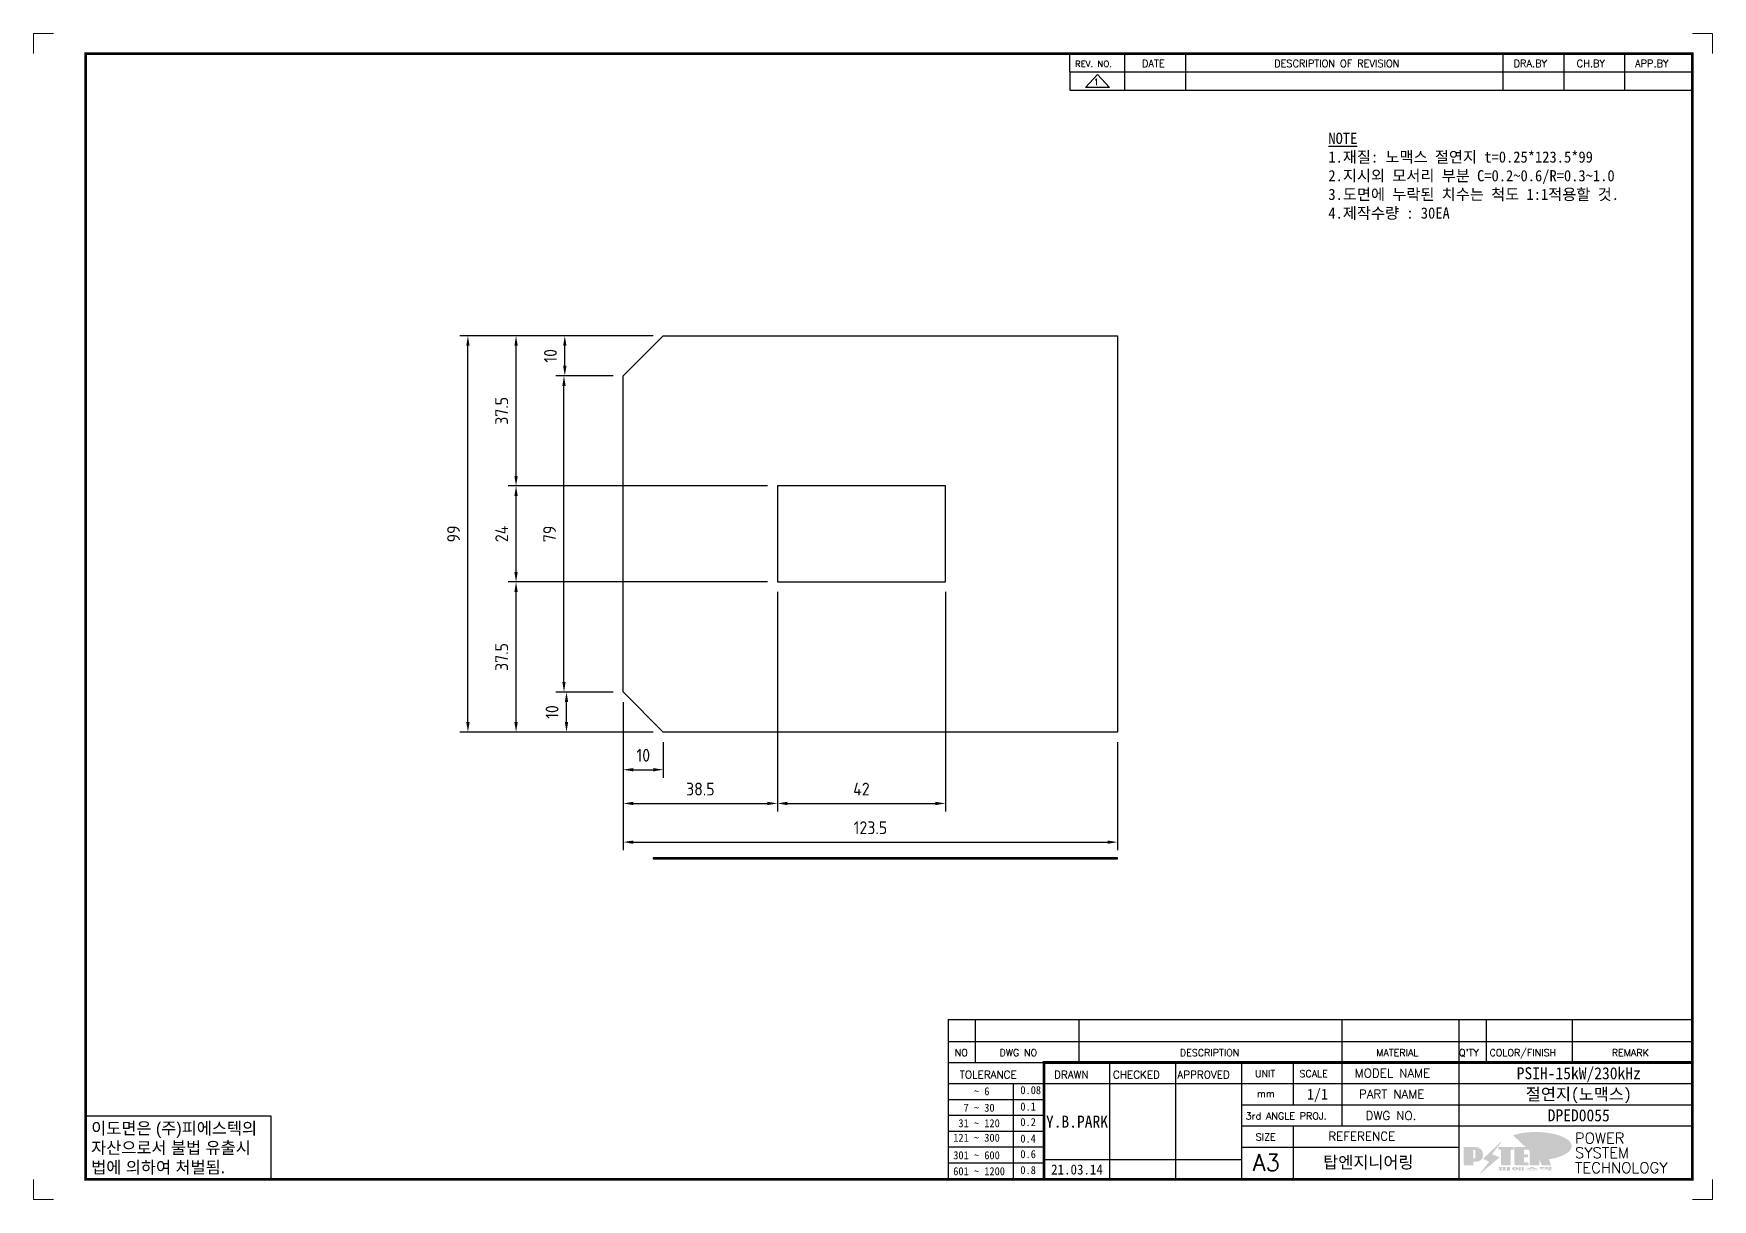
# Model space of a CAD drawing. Header units: millimetres. Extents: x -4251 to 2609, y -1673 to 4048.
# Drawn here: x -2924.1 to -2504.6, y -818.5 to -527.2 of the extents above; entities that cross this region are included whole.
import ezdxf
from ezdxf.enums import TextEntityAlignment as Align

# ---------------------------------------------------------------- set-up
doc = ezdxf.new("R2010")
doc.units = ezdxf.units.MM
doc.linetypes.add('HIDDENX2', pattern=[19.05, 12.7, -6.35])
doc.layers.add('FORMAT-1', color=7, linetype='Continuous')
doc.layers.add('line', color=3, linetype='Continuous')
doc.styles.add('h1', font='')
doc.styles.add('HAN', font='')
doc.styles.add('RC', font='simplex.shx')
doc.styles.add('ROMANT', font='simplex.shx')
doc.styles.add('RT', font='simplex.shx', dxfattribs={"oblique": 15})
doc.styles.get("Standard").update_dxf_attribs({"font": 'ISOCP.SHX', "bigfont": 'WHGTXT.SHX'})
doc.styles.get('h1').set_extended_font_data('New Gulim')
doc.styles.get('HAN').set_extended_font_data('GulimChe')
doc.dimstyles.new('PS-1', dxfattribs={"dimtxt": 3.2, "dimasz": 2.5, "dimexe": 2, "dimexo": 2.5, "dimgap": 2, "dimtad": 1, "dimtoh": 1, "dimrnd": 0.05, "dimzin": 12, "dimdsep": 46, "dimtxsty": 'Standard', "dimcen": 0, "dimclrt": 2, "dimazin": 3, "dimtfac": 1, "dimtofl": 0, "dimtmove": 0, "dimatfit": 3, "dimfxl": 0, "dimtolj": 1, "dimtzin": 0, "dimarcsym": 0})

# ---------------------------------------------------------------- blocks, each defined once
blk = doc.blocks.new('*D484')
at = {"color": 0, "lineweight": -2}
for p, q in [((-2779.27, -691.74), (-2792.97, -691.74)), ((-2790.97, -699.24), (-2790.97, -694.24)), ((-2769.27, -701.74), (-2792.97, -701.74))]:
    blk.add_line(p, q, dxfattribs=at)
at = {"color": 0}
for points in [[(-2791.38, -694.24), (-2790.55, -694.24), (-2790.97, -691.74)], [(-2791.38, -699.24), (-2790.55, -699.24), (-2790.97, -701.74)]]:
    blk.add_solid(points, dxfattribs=at)
at = {"layer": 'DEFPOINTS', "color": 0}
for p in [(-2790.97, -691.74), (-2776.77, -691.74), (-2766.77, -701.74)]:
    blk.add_point(p, dxfattribs=at)
at = {"color": 2, "insert": (-2794.57, -696.74), "char_height": 3.2, "attachment_point": 5, "rotation": 90}
blk.add_mtext('\\A1;10', dxfattribs=at)
blk = doc.blocks.new('*D485')
at = {"color": 0, "lineweight": -2}
for p, q in [((-2769.27, -602.74), (-2793.38, -602.74)), ((-2791.38, -610.24), (-2791.38, -605.24)), ((-2779.27, -612.74), (-2793.38, -612.74))]:
    blk.add_line(p, q, dxfattribs=at)
at = {"color": 0}
for points in [[(-2791.8, -605.24), (-2790.97, -605.24), (-2791.38, -602.74)], [(-2791.8, -610.24), (-2790.97, -610.24), (-2791.38, -612.74)]]:
    blk.add_solid(points, dxfattribs=at)
at = {"layer": 'DEFPOINTS', "color": 0}
for p in [(-2791.38, -602.74), (-2766.77, -602.74), (-2776.77, -612.74)]:
    blk.add_point(p, dxfattribs=at)
at = {"color": 2, "insert": (-2794.98, -607.74), "char_height": 3.2, "attachment_point": 5, "rotation": 90}
blk.add_mtext('\\A1;10', dxfattribs=at)
blk = doc.blocks.new('*D486')
at = {"color": 0, "lineweight": -2}
for p, q in [((-2776.77, -694.24), (-2776.77, -713.15)), ((-2766.77, -704.24), (-2766.77, -713.15)), ((-2774.27, -711.15), (-2769.27, -711.15))]:
    blk.add_line(p, q, dxfattribs=at)
at = {"color": 0}
for points in [[(-2774.27, -710.74), (-2774.27, -711.57), (-2776.77, -711.15)], [(-2769.27, -710.74), (-2769.27, -711.57), (-2766.77, -711.15)]]:
    blk.add_solid(points, dxfattribs=at)
at = {"layer": 'DEFPOINTS', "color": 0}
for p in [(-2776.77, -691.74), (-2766.77, -701.74), (-2766.77, -711.15)]:
    blk.add_point(p, dxfattribs=at)
at = {"color": 2, "insert": (-2771.77, -707.55), "char_height": 3.2, "attachment_point": 5}
blk.add_mtext('\\A1;10', dxfattribs=at)
blk = doc.blocks.new('*D487')
at = {"color": 0, "lineweight": -2}
for p, q in [((-2779.27, -612.74), (-2793.59, -612.74)), ((-2791.59, -689.24), (-2791.59, -615.24)), ((-2779.27, -691.74), (-2793.59, -691.74))]:
    blk.add_line(p, q, dxfattribs=at)
at = {"color": 0}
for points in [[(-2792.01, -615.24), (-2791.18, -615.24), (-2791.59, -612.74)], [(-2792.01, -689.24), (-2791.18, -689.24), (-2791.59, -691.74)]]:
    blk.add_solid(points, dxfattribs=at)
at = {"layer": 'DEFPOINTS', "color": 0}
for p in [(-2791.59, -612.74), (-2776.77, -612.74), (-2776.77, -691.74)]:
    blk.add_point(p, dxfattribs=at)
at = {"color": 2, "insert": (-2795.19, -652.24), "char_height": 3.2, "attachment_point": 5, "rotation": 90}
blk.add_mtext('\\A1;79', dxfattribs=at)
blk = doc.blocks.new('*D488')
at = {"color": 0, "lineweight": -2}
for p, q in [((-2738.27, -666.74), (-2738.27, -721.59)), ((-2776.77, -694.24), (-2776.77, -721.59)), ((-2774.27, -719.59), (-2740.77, -719.59))]:
    blk.add_line(p, q, dxfattribs=at)
at = {"color": 0}
for points in [[(-2774.27, -719.17), (-2774.27, -720), (-2776.77, -719.59)], [(-2740.77, -719.17), (-2740.77, -720), (-2738.27, -719.59)]]:
    blk.add_solid(points, dxfattribs=at)
at = {"layer": 'DEFPOINTS', "color": 0}
for p in [(-2738.27, -664.24), (-2776.77, -691.74), (-2738.27, -719.59)]:
    blk.add_point(p, dxfattribs=at)
at = {"color": 2, "insert": (-2757.52, -715.99), "char_height": 3.2, "attachment_point": 5}
blk.add_mtext('\\A1;38.5', dxfattribs=at)
blk = doc.blocks.new('*D489')
at = {"color": 0, "lineweight": -2}
for p, q in [((-2738.27, -666.74), (-2738.27, -721.59)), ((-2696.27, -666.74), (-2696.27, -721.59)), ((-2735.77, -719.59), (-2698.77, -719.59))]:
    blk.add_line(p, q, dxfattribs=at)
at = {"color": 0}
for points in [[(-2735.77, -719.17), (-2735.77, -720), (-2738.27, -719.59)], [(-2698.77, -719.17), (-2698.77, -720), (-2696.27, -719.59)]]:
    blk.add_solid(points, dxfattribs=at)
at = {"layer": 'DEFPOINTS', "color": 0}
for p in [(-2738.27, -664.24), (-2696.27, -664.24), (-2696.27, -719.59)]:
    blk.add_point(p, dxfattribs=at)
at = {"color": 2, "insert": (-2717.27, -715.99), "char_height": 3.2, "attachment_point": 5}
blk.add_mtext('\\A1;42', dxfattribs=at)
blk = doc.blocks.new('*D490')
at = {"color": 0, "lineweight": -2}
for p, q in [((-2776.77, -694.24), (-2776.77, -731.25)), ((-2653.27, -704.24), (-2653.27, -731.25)), ((-2774.27, -729.25), (-2655.77, -729.25))]:
    blk.add_line(p, q, dxfattribs=at)
at = {"color": 0}
for points in [[(-2774.27, -728.84), (-2774.27, -729.67), (-2776.77, -729.25)], [(-2655.77, -728.84), (-2655.77, -729.67), (-2653.27, -729.25)]]:
    blk.add_solid(points, dxfattribs=at)
at = {"layer": 'DEFPOINTS', "color": 0}
for p in [(-2776.77, -691.74), (-2653.27, -701.74), (-2653.27, -729.25)]:
    blk.add_point(p, dxfattribs=at)
at = {"color": 2, "insert": (-2715.02, -725.65), "char_height": 3.2, "attachment_point": 5}
blk.add_mtext('\\A1;123.5', dxfattribs=at)
blk = doc.blocks.new('*D491')
at = {"color": 0, "lineweight": -2}
for p, q in [((-2740.77, -664.24), (-2805.57, -664.24)), ((-2803.57, -699.24), (-2803.57, -666.74)), ((-2769.27, -701.74), (-2805.57, -701.74))]:
    blk.add_line(p, q, dxfattribs=at)
at = {"color": 0}
for points in [[(-2803.98, -666.74), (-2803.15, -666.74), (-2803.57, -664.24)], [(-2803.98, -699.24), (-2803.15, -699.24), (-2803.57, -701.74)]]:
    blk.add_solid(points, dxfattribs=at)
at = {"layer": 'DEFPOINTS', "color": 0}
for p in [(-2803.57, -664.24), (-2738.27, -664.24), (-2766.77, -701.74)]:
    blk.add_point(p, dxfattribs=at)
at = {"color": 2, "insert": (-2807.17, -682.99), "char_height": 3.2, "attachment_point": 5, "rotation": 90}
blk.add_mtext('\\A1;37.5', dxfattribs=at)
blk = doc.blocks.new('*D492')
at = {"color": 0, "lineweight": -2}
for p, q in [((-2740.77, -640.24), (-2805.57, -640.24)), ((-2803.57, -661.74), (-2803.57, -642.74)), ((-2740.77, -664.24), (-2805.57, -664.24))]:
    blk.add_line(p, q, dxfattribs=at)
at = {"color": 0}
for points in [[(-2803.98, -642.74), (-2803.15, -642.74), (-2803.57, -640.24)], [(-2803.98, -661.74), (-2803.15, -661.74), (-2803.57, -664.24)]]:
    blk.add_solid(points, dxfattribs=at)
at = {"layer": 'DEFPOINTS', "color": 0}
for p in [(-2803.57, -640.24), (-2738.27, -640.24), (-2738.27, -664.24)]:
    blk.add_point(p, dxfattribs=at)
at = {"color": 2, "insert": (-2807.17, -652.24), "char_height": 3.2, "attachment_point": 5, "rotation": 90}
blk.add_mtext('\\A1;24', dxfattribs=at)
blk = doc.blocks.new('*D493')
at = {"color": 0, "lineweight": -2}
for p, q in [((-2769.27, -602.74), (-2805.57, -602.74)), ((-2803.57, -637.74), (-2803.57, -605.24)), ((-2740.77, -640.24), (-2805.57, -640.24))]:
    blk.add_line(p, q, dxfattribs=at)
at = {"color": 0}
for points in [[(-2803.98, -605.24), (-2803.15, -605.24), (-2803.57, -602.74)], [(-2803.98, -637.74), (-2803.15, -637.74), (-2803.57, -640.24)]]:
    blk.add_solid(points, dxfattribs=at)
at = {"layer": 'DEFPOINTS', "color": 0}
for p in [(-2803.57, -602.74), (-2766.77, -602.74), (-2738.27, -640.24)]:
    blk.add_point(p, dxfattribs=at)
at = {"color": 2, "insert": (-2807.17, -621.49), "char_height": 3.2, "attachment_point": 5, "rotation": 90}
blk.add_mtext('\\A1;37.5', dxfattribs=at)
blk = doc.blocks.new('*D494')
at = {"color": 0, "lineweight": -2}
for p, q in [((-2769.27, -602.74), (-2817.59, -602.74)), ((-2815.59, -699.24), (-2815.59, -605.24)), ((-2769.27, -701.74), (-2817.59, -701.74))]:
    blk.add_line(p, q, dxfattribs=at)
at = {"color": 0}
for points in [[(-2816.01, -605.24), (-2815.18, -605.24), (-2815.59, -602.74)], [(-2816.01, -699.24), (-2815.18, -699.24), (-2815.59, -701.74)]]:
    blk.add_solid(points, dxfattribs=at)
at = {"layer": 'DEFPOINTS', "color": 0}
for p in [(-2815.59, -602.74), (-2766.77, -602.74), (-2766.77, -701.74)]:
    blk.add_point(p, dxfattribs=at)
at = {"color": 2, "insert": (-2819.19, -652.24), "char_height": 3.2, "attachment_point": 5, "rotation": 90}
blk.add_mtext('\\A1;99', dxfattribs=at)
blk = doc.blocks.new('re3')
at = {"color": 180}
for p, q in [((0, 0), (0, -4.55)), ((6.87, -0.64), (3.86, -3.91)), ((9.88, -3.91), (3.86, -3.91)), ((6.87, -0.64), (9.88, -3.91)), ((13.74, -4.55), (13.74, 0)), ((28.97, -4.55), (28.97, 0)), ((108.25, -4.55), (108.25, 0)), ((123.49, -4.55), (123.49, 0)), ((138.64, -4.55), (138.64, 0)), ((0, -4.55), (155.53, -4.55))]:
    blk.add_line(p, q, dxfattribs=at)
at = {"color": 2, "style": 'RC', "oblique": 15}
blk.add_attdef('REV.NO', text='', height=1.56, dxfattribs=at).set_placement((6.59, -2.56), align=Align.MIDDLE_CENTER)
blk.add_attdef('-1', text='', height=1.56, dxfattribs=at).set_placement((9.37, -1.66), align=Align.MIDDLE_LEFT)
at = {"color": 2, "style": 'HAN'}
for tag, p in [('REV.-DATE', (21.36, -2.28)), ('DRA.BY', (115.87, -2.28)), ('CH.BY', (131.07, -2.28)), ('APP.BY', (147.09, -2.28))]:
    blk.add_attdef(tag, text='', height=2.5, dxfattribs=at).set_placement(p, align=Align.MIDDLE_CENTER)
blk.add_attdef('DESCRIPTION-OF-REVISION', text='', height=2.5, dxfattribs=at).set_placement((31.61, -2.28), align=Align.MIDDLE_LEFT)
blk = doc.blocks.new('no3')
at = {"color": 180}
for p, q in [((0, 5.5), (0, 0)), ((0, 5.5), (186, 5.5)), ((6.79, 5.5), (6.79, 0)), ((32.74, 0.11), (32.74, 5.5)), ((98.4, 5.5), (98.4, 0)), ((127.61, 5.5), (127.61, 0)), ((134.43, 5.5), (134.43, 0)), ((155.98, 5.5), (155.98, 0))]:
    blk.add_line(p, q, dxfattribs=at)
at = {"color": 2, "style": 'HAN'}
for tag, p in [('PART-NO', (19.76, 2.75)), ('MATERIAL', (111.38, 2.75)), ("Q'TY", (131.02, 2.75)), ('COLOR/FINISH', (145.2, 2.75)), ('REMARK', (170.76, 2.75))]:
    blk.add_attdef(tag, text='', height=2.9, dxfattribs=at).set_placement(p, align=Align.MIDDLE_CENTER)
blk.add_attdef('DESCRIPTION', text='', height=2.9, dxfattribs=at).set_placement((34.51, 2.75), align=Align.MIDDLE_LEFT)
at = {"color": 2, "style": 'RT', "oblique": 15}
blk.add_attdef('NO', text='', height=1.74, dxfattribs=at).set_placement((3.38, 2.51), align=Align.MIDDLE_CENTER)
blk = doc.blocks.new('t3')
for p, q in [((0, 15.88), (46.25, 15.88)), ((0, 15.88), (0, 0)), ((46.25, 15.88), (46.25, 0)), ((0, 0), (46.25, 0))]:
    blk.add_line(p, q)
at = {"color": 1, "style": 'h1'}
for s, p in [('이도면은 (주)피에스텍의', (1.4, 11.29)), ('자산으로서 불법 유출시', (1.4, 6.41)), ('법에 의하여 처벌됨.', (1.4, 1.52))]:
    blk.add_text(s, height=3, dxfattribs=at).set_placement(p)
blk = doc.blocks.new('new LOGO')
at = {"layer": 'line'}
h = blk.add_hatch(color=1, dxfattribs=at)
h.paths.add_polyline_path([(41.5, 16.4), (54.3, 16.4, 1), (54.3, 82.9), (0, 82.9), (0, -0.1), (41.5, -0.1)])
h.paths.add_polyline_path([(41.5, 27.9), (41.5, 71.9), (43.6, 71.9, -0.414214), (54.6, 60.9), (54.6, 38.9, -0.414214), (43.6, 27.9)], flags=16)
h.paths.add_polyline_path([(214.7, 71.9), (227.5, 71.9), (227.5, 82.9), (159.7, 82.9), (159.7, 71.9), (172.5, 71.9), (172.5, -0.1), (214.7, -0.1)])
h.paths.add_polyline_path([(276, 37.4), (294.8, 37.4), (294.8, 49.1), (276, 49.1), (276, 71.9), (294.8, 71.9), (294.8, 82.9), (234.5, 82.9), (234.5, -0.1), (297, -0.1), (297, 10.9), (276, 10.9)])
h.paths.add_polyline_path([(347.2, 35.2), (359.7, -0.1), (400.5, -0.1), (379.6, 66.8), (399.7, 82.9), (380.6, 82.9), (347.2, 61.6), (347.2, 82.9), (305.5, 82.9), (305.5, -0.1), (347.2, -0.1)])
h = blk.add_hatch(color=250, dxfattribs=at)
h.paths.add_polyline_path([(44.5, 69.4), (46.6, 69.4, -0.129793), (52, 68, 0.221832), (43.6, 71.9), (41.5, 71.9), (41.5, 27.9), (43.6, 27.9, 0.02048), (44.5, 28)], flags=17)
h.paths.add_polyline_path([(44.5, 13.9), (57.3, 13.9, 0.72362), (77.1, 73.9, -0.679777), (54.3, 16.4), (41.5, 16.4), (41.5, -0.1), (3, -0.1), (3, -2.6), (44.5, -2.6)])
h.paths.add_polyline_path([(117.9, 14.2), (71.5, -44.4), (77.1, -39.6), (120.8, 15.6), (92, 28.9), (173.3, 106), (177.5, 111.4), (89.1, 27.6)])
h.paths.add_polyline_path([(162.7, 71.9), (162.7, 69.4), (172.5, 69.4), (172.5, 71.9)], flags=17)
h.paths.add_polyline_path([(217.7, 69.4), (230.5, 69.4), (230.5, 80.4), (227.5, 80.4), (227.5, 71.9), (214.7, 71.9), (214.7, -0.1), (175.5, -0.1), (175.5, -2.6), (217.7, -2.6)])
h.paths.add_polyline_path([(297.8, 46.6), (294.8, 46.6), (294.8, 37.4), (276, 37.4), (276, 10.9), (279, 10.9), (279, 34.9), (297.8, 34.9)])
h.paths.add_polyline_path([(300, 8.4), (297, 8.4), (297, -0.1), (237.5, -0.1), (237.5, -2.6), (300, -2.6)])
h.paths.add_polyline_path([(297.8, 80.4), (294.8, 80.4), (294.8, 71.9), (276, 71.9), (276, 49.1), (279, 49.1), (279, 69.4), (297.8, 69.4)])
h.paths.add_polyline_path([(350.2, 80.4), (347.2, 80.4), (347.2, 61.6), (350.2, 63.5)])
h.paths.add_polyline_path([(350.2, 26.7), (347.2, 35.2), (347.2, -0.1), (308.5, -0.1), (308.5, -2.6), (350.2, -2.6)])
h.paths.add_polyline_path([(402.7, 80.4), (396.5, 80.4), (379.6, 66.8), (400.5, -0.1), (361.8, -0.1), (362.7, -2.6), (403.5, -2.6), (382.6, 64.3)])
blk.add_hatch(color=5, dxfattribs=at).paths.add_polyline_path([(166.3, 35), (131, 49), (180.4, 112.7), (92, 28.9), (120.8, 15.6), (74.4, -43)])
h = blk.add_hatch(color=253, dxfattribs=at)
edge = h.paths.add_edge_path()
edge.add_ellipse((333.9, 86.4), major_axis=(-165.9, 0), ratio=0.39426, start_angle=111.51268, end_angle=334.46902)
edge.add_ellipse((314.1, 81.2), major_axis=(-153.7, 0), ratio=0.40699, start_angle=121.30662, end_angle=327.74369, ccw=False)
edge.add_line((394, 27.8), (394.7, 25.6))
h = blk.add_hatch(color=250, dxfattribs=at)
edge = h.paths.add_edge_path()
edge.add_ellipse((237.8, -17.6), major_axis=(-14.3, 0), ratio=0.526336, start_angle=192.2456, end_angle=269.07481)
edge.add_line((238.1, -10.1), (237.6, -10.1))
edge.add_ellipse((237.8, -17.6), major_axis=(-14.3, 0), ratio=0.526336, start_angle=270.92519, end_angle=449.07481)
edge.add_line((237.6, -25.1), (238.1, -25.1))
edge.add_ellipse((237.8, -17.6), major_axis=(-14.3, 0), ratio=0.526336, start_angle=450.92519, end_angle=527.7544)
edge.add_line((251.7, -19.2), (254.1, -19.2))
edge.add_line((254.1, -19.2), (254.1, -27.1))
edge.add_line((254.1, -27.1), (263.1, -27.1))
edge.add_line((263.1, -27.1), (263.1, -10.1))
edge.add_line((263.1, -10.1), (254.1, -10.1))
edge.add_line((254.1, -10.1), (254.1, -16))
edge.add_line((254.1, -16), (251.7, -16))
h.paths.add_polyline_path([(241, -16.4), (241, -18.7, -1), (234.4, -18.7), (234.4, -16.4, -1)], flags=16)
h.paths.add_polyline_path([(278.2, -10.1), (268.1, -10.1), (268.1, -27.1), (278.2, -27.1)])
h.paths.add_polyline_path([(310.3, -10.1), (310.3, -11.1, -0.157169), (289.3, -17.5), (294, -19.9, 0.128407), (316.3, -15.9, 0.128407), (338.6, -19.9), (343.3, -17.5, -0.157169), (322.2, -11.1), (322.2, -10.1)])
h.paths.add_polyline_path([(342.1, -25.1), (342.1, -22.3), (290.4, -22.3), (290.4, -25.1)])
h.paths.add_polyline_path([(352, -10.1), (352, -16.2, 0.414214), (354, -18.2), (378.7, -18.2), (378.7, -19.6), (390.2, -19.6), (390.2, -10.1), (378.7, -10.1), (378.7, -13.6), (374.7, -13.6), (374.7, -15.1), (378.7, -15.1), (378.7, -16.2), (364.7, -16.2), (364.7, -15.1), (371.2, -15.1), (371.2, -13.6), (364.7, -13.6), (364.7, -12.6), (374.7, -12.6), (374.7, -10.1)])
h.paths.add_polyline_path([(393.8, -10.1), (393.8, -19.6), (405, -19.6), (405, -10.1)])
h.paths.add_polyline_path([(405, -27.1), (405, -20.9), (356.8, -20.9), (356.8, -23), (391.8, -23), (391.8, -27.1)])
h.paths.add_polyline_path([(200.4, -10.1), (200.4, -22.3), (193.2, -22.3), (193.2, -12.6), (196.6, -12.6), (196.6, -10.1), (161, -10.1), (161, -12.6), (164.5, -12.6), (164.5, -22.3), (161, -22.3), (161, -25.1), (200.4, -25.1), (200.4, -27.1), (213.9, -27.1), (213.9, -10.1)])
h.paths.add_polyline_path([(182, -12.6), (175.6, -12.6), (175.6, -22.3), (182, -22.3)], flags=17)
blk = doc.blocks.new('format-3')
at = {"color": 3, "lineweight": 9}
for p, q in [((0, 286.3), (0, 291.3)), ((5, 291.3), (0, 291.3)), ((414.5, 291.3), (419.5, 291.3)), ((419.5, 286.3), (419.5, 291.3)), ((0, 5), (0, 0)), ((419.5, 5), (419.5, 0)), ((5, 0), (0, 0)), ((414.5, 0), (419.5, 0))]:
    blk.add_line(p, q, dxfattribs=at)
at = {"color": 180}
for p, q in [((258.97, 281.75), (258.97, 286.3)), ((272.71, 281.75), (272.71, 286.3)), ((287.94, 281.75), (287.94, 286.3)), ((367.22, 281.75), (367.22, 286.3)), ((382.45, 281.75), (382.45, 286.3)), ((397.61, 281.75), (397.61, 286.3)), ((258.97, 281.75), (414.5, 281.75)), ((228.5, 39.49), (228.5, 5)), ((228.5, 39.49), (414.5, 39.49)), ((235.29, 39.49), (235.29, 34.21)), ((261.24, 34.21), (261.24, 39.49)), ((326.9, 39.49), (326.9, 34.21)), ((356.11, 39.49), (356.11, 34.21)), ((362.93, 39.49), (362.93, 34.21)), ((384.48, 39.49), (384.48, 34.21)), ((228.5, 34.21), (252.48, 34.21)), ((268.96, 5), (268.96, 34.21)), ((285.45, 5), (285.45, 34.21)), ((301.94, 5), (301.94, 34.21)), ((314.72, 34.21), (314.72, 23.65)), ((326.9, 34.21), (326.9, 18.37)), ((356.11, 34.21), (356.11, 5)), ((228.5, 28.93), (252.48, 28.93)), ((244.89, 5.23), (244.89, 28.93)), ((252.48, 28.93), (414.5, 28.93)), ((228.5, 24.98), (252.48, 24.98)), ((228.5, 21.03), (252.48, 21.03)), ((301.94, 23.65), (414.5, 23.65)), ((228.5, 17.08), (252.48, 17.08)), ((301.94, 18.37), (414.5, 18.37)), ((314.72, 18.37), (314.72, 5)), ((228.5, 13.13), (252.48, 13.13)), ((301.94, 13.09), (356.11, 13.09)), ((228.5, 9.18), (252.48, 9.18)), ((252.48, 9.95), (301.94, 9.95))]:
    blk.add_line(p, q, dxfattribs=at)
at = {"const_width": 0.7}
blk.add_lwpolyline([(252.48, 5), (252.48, 34.21), (414.5, 34.21)], dxfattribs=at)
at = {"layer": 'FORMAT-1', "const_width": 0.7}
blk.add_lwpolyline([(13, 5), (13, 286.3), (414.5, 286.3), (414.5, 5)], close=True, dxfattribs=at)
blk.add_blockref('t3', (13, 5))
at = {"xscale": 0.05400000000000027, "yscale": 0.05400000000000027, "zscale": 0.05400000000000027}
blk.add_blockref('new LOGO', (357.35, 8.65), dxfattribs=at)
at = {"color": 2}
for s, height, style, p in [('REV. NO.', 1.56, 'RC', (260.23, 282.95)), ('DATE', 1.788, 'RC', (276.95, 282.94)), ('DESCRIPTION OF REVISION', 1.7875, 'RC', (309.98, 282.94)), ('DRA.BY', 1.788, 'RC', (369.83, 282.94)), ('CH.BY', 1.788, 'RC', (385.59, 282.94)), ('APP.BY', 1.788, 'RC', (400.18, 282.94)), ('COLOR/FINISH', 1.7424, 'RC', (363.8, 35.83)), ('NO', 1.742, 'RC', (230.16, 35.83)), ('DWG NO', 1.742, 'RC', (241.36, 35.83)), ('DESCRIPTION', 1.7424, 'RC', (286.43, 35.83)), ('MATERIAL', 1.742, 'RC', (335.52, 35.83)), ("Q'TY", 1.742, 'RC', (356.17, 35.83)), ('REMARK', 1.742, 'RC', (394.37, 35.83)), (' TOLERANCE', 1.9, 'RC', (230.11, 30.22)), ('DRAWN', 1.9, 'RC', (255, 30.22)), ('CHECKED', 1.9, 'RC', (269.71, 30.22)), ('APPROVED', 1.9, 'RC', (285.8, 30.22)), ('UNIT', 1.742, 'RC', (305.19, 30.55)), ('SCALE', 1.742, 'RC', (316.32, 30.55)), ('MODEL NAME', 2.178, 'RC', (330.12, 30.46)), ('    ~ 6', 2, 'HAN', (229.8, 26.03)), ('0.08', 2, 'HAN', (246.57, 26.31)), ('mm', 1.742, 'RC', (305.67, 25.56)), ('PART NAME', 2.178, 'RC', (331.17, 25.24)), ('  7 ~ 30', 2, 'HAN', (229.8, 21.91)), ('0.1', 2, 'HAN', (246.57, 22.2)), ('3rd ANGLE PROJ.', 1.7424, 'RC', (302.87, 19.97)), ('DWG NO.', 2.178, 'RC', (332.84, 19.85)), (' 31 ~ 120', 2, 'HAN', (229.8, 18.04)), ('0.2', 2, 'HAN', (246.57, 18.32)), ('REFERENCE', 2.178, 'RC', (323.52, 14.69)), ('121 ~ 300', 2, 'HAN', (229.8, 14.42)), ('0.4', 2, 'HAN', (246.57, 14.2)), ('SIZE', 1.742, 'RC', (305.39, 14.71)), ('301 ~ 600', 2, 'HAN', (229.8, 10.04)), ('0.6', 2, 'HAN', (246.57, 10.32)), ('601 ~ 1200', 2, 'HAN', (229.8, 6.05)), ('0.8', 2, 'HAN', (246.57, 6.33))]:
    blk.add_text(s, height=height, dxfattribs=dict(at, style=style)).set_placement(p)
at = {"style": 'ROMANT'}
for s, p in [('SYSTEM', (385.15, 10.31)), ('POWER', (385.15, 13.96)), ('TECHNOLOGY', (385.15, 6.56))]:
    blk.add_text(s, height=2.7, dxfattribs=at).set_placement(p)
at = {"color": 2, "lineweight": 25, "style": 'RC'}
blk.add_text('A3', height=4.182, dxfattribs=at).set_placement((304.61, 7.14))
at = {"style": 'HAN'}
for tag, height, p in [('MODEL-NAME', 3, (386.1, 31.53)), ('SCALE', 2.7, (320.81, 26.29)), ('PART-NAME', 3, (386.1, 26.29)), ('CH-BY', 3, (277.21, 19.44)), ('DWG-NO', 3, (386.1, 21.01)), ('DRA-BY', 3, (260.72, 19.44)), ('APP-BY', 3, (293.7, 19.44)), ('DRA-DATE', 2.5, (260.72, 7.47)), ('CH-DATE', 2.5, (277.21, 7.47)), ('APP-DATE', 2.5, (293.7, 7.47)), ('관련업체', 3, (333.52, 9.26))]:
    blk.add_attdef(tag, text='', height=height, dxfattribs=at).set_placement(p, align=Align.MIDDLE_CENTER)

msp = doc.modelspace()

# ---------------------------------------------------------------- linework, layer by layer
at = {"color": 3}
for p, q in [((-2696.2678, -640.2383), (-2738.2678, -640.2383)), ((-2738.2678, -640.2383), (-2738.2678, -664.2383)), ((-2696.2678, -664.2383), (-2696.2678, -640.2383)), ((-2738.2678, -664.2383), (-2696.2678, -664.2383))]:
    msp.add_line(p, q, dxfattribs=at)
at = {"color": 2, "linetype": 'HIDDENX2'}
for p, q in [((-2738.2678, -733.4544), (-2738.2678, -733.2044)), ((-2696.2678, -733.4544), (-2696.2678, -733.2044))]:
    msp.add_line(p, q, dxfattribs=at)
at = {"color": 3}
for points in [[(-2766.7678, -602.7383), (-2653.2678, -602.7383), (-2653.2678, -701.7383), (-2766.7678, -701.7383), (-2776.7678, -691.7383), (-2776.7678, -612.7383)], [(-2769.2678, -733.4544), (-2653.2678, -733.4544), (-2653.2678, -733.2044), (-2769.2678, -733.2044)]]:
    msp.add_lwpolyline(points, close=True, dxfattribs=at)

# ---------------------------------------------------------------- block references
ref = msp.add_blockref('format-3', (-2924.1256, -818.5248, 0))
ref.add_attrib('DRA-DATE', '21.03.14', dxfattribs={"height": 2.5, "style": 'HAN'}).set_placement((-2663.4055, -811.0498, 0), align=Align.MIDDLE_CENTER)
ref.add_attrib('DRA-BY', 'Y.B.PARK', dxfattribs={"height": 3, "style": 'HAN'}).set_placement((-2663.4055, -799.0826, 0), align=Align.MIDDLE_CENTER)
ref.add_attrib('MODEL-NAME', 'PSIH-15kW/230kHz', dxfattribs={"lineweight": 35, "height": 3, "style": 'HAN'}).set_placement((-2538.0301, -786.9997, 0), align=Align.MIDDLE_CENTER)
ref.add_attrib('PART-NAME', '절연지(노맥스)', dxfattribs={"lineweight": 35, "height": 3, "style": 'HAN'}).set_placement((-2538.0301, -792.2305, 0), align=Align.MIDDLE_CENTER)
ref.add_attrib('PART-NO', 'DPED0055', dxfattribs={"lineweight": 35, "height": 3, "style": 'HAN'}).set_placement((-2538.0301, -797.5105, 0), align=Align.MIDDLE_CENTER)
ref.add_attrib('SCALE', '1/1', dxfattribs={"height": 2.7, "style": 'HAN'}).set_placement((-2603.3175, -792.2305, 0), align=Align.MIDDLE_CENTER)
ref.add_attrib('관련업체', '탑엔지니어링', dxfattribs={"height": 3, "style": 'HAN'}).set_placement((-2590.6023, -809.2621, 0), align=Align.MIDDLE_CENTER)
ref = msp.add_blockref('re3', (-2665.1598, -536.7748, 0))
ref.add_attrib('REV.NO', '1', dxfattribs={"color": 2, "height": 1.56, "style": 'RC'}).set_placement((-2658.5714, -539.3321, 0), align=Align.MIDDLE_CENTER)
msp.add_blockref('no3', (-2695.6256, -779.0305, 0))

# ---------------------------------------------------------------- texts
at = {"color": 2, "insert": (-2600.595, -551.9966, -0.0001), "char_height": 2.800095, "attachment_point": 1, "style": 'HAN'}
msp.add_mtext_dynamic_manual_height_columns('{\\LNOTE\\P}1.재질: 노맥스 절연지 t=0.25*123.5*99\\P2.지시외 모서리 부분 C=0.2~0.6/R=0.3~1.0\\P3.도면에 누락된 치수는 척도 1:1적용할 것.\\P{\\C1;4.제작수량 : 30EA}', width=794.617376, gutter_width=769.2954, heights=[449.7266], dxfattribs=at)

# ---------------------------------------------------------------- dimensions: what is measured, and where the dimension line sits
for base, p1, p2, picture, middle in [((-2815.5921, -602.7383), (-2766.7678, -701.7383), (-2766.7678, -602.7383), '*D494', (-2819.1921, -652.2383)), ((-2803.5662, -602.7383), (-2738.2678, -640.2383), (-2766.7678, -602.7383), '*D493', (-2807.1662, -621.4883)), ((-2791.3839, -602.7383), (-2776.7678, -612.7383), (-2766.7678, -602.7383), '*D485', (-2794.9839, -607.7383)), ((-2791.5922, -612.7383), (-2776.7678, -691.7383), (-2776.7678, -612.7383), '*D487', (-2795.1922, -652.2383)), ((-2803.5662, -640.2383), (-2738.2678, -664.2383), (-2738.2678, -640.2383), '*D492', (-2807.1665, -652.2383)), ((-2803.5662, -664.2383), (-2766.7678, -701.7383), (-2738.2678, -664.2383), '*D491', (-2807.1662, -682.9883)), ((-2790.9672, -691.7383), (-2766.7678, -701.7383), (-2776.7678, -691.7383), '*D484', (-2794.5672, -696.7383))]:
    dim = msp.add_linear_dim(base=base, p1=p1, p2=p2, angle=90, dimstyle='PS-1')
    dim.commit()
    dim.dimension.update_dxf_attribs({"geometry": picture, "text_midpoint": middle})
for base, p2, picture, middle in [((-2738.2678, -719.5873), (-2738.2678, -664.2383), '*D488', (-2757.5178, -715.9873)), ((-2766.7678, -711.153), (-2766.7678, -701.7383), '*D486', (-2771.7678, -707.553)), ((-2653.2678, -729.2531), (-2653.2678, -701.7383), '*D490', (-2715.0178, -725.6528))]:
    dim = msp.add_linear_dim(base=base, p1=(-2776.7678, -691.7383), p2=p2, dimstyle='PS-1')
    dim.commit()
    dim.dimension.update_dxf_attribs({"geometry": picture, "text_midpoint": middle})
dim = msp.add_linear_dim(base=(-2696.2678, -719.5873), p1=(-2738.2678, -664.2383), p2=(-2696.2678, -664.2383), dimstyle='PS-1', override={"dimtmove": 1})
dim.commit()
dim.dimension.update_dxf_attribs({"geometry": '*D489', "text_midpoint": (-2717.2678, -715.987)})

doc.saveas('drawing.dxf')
